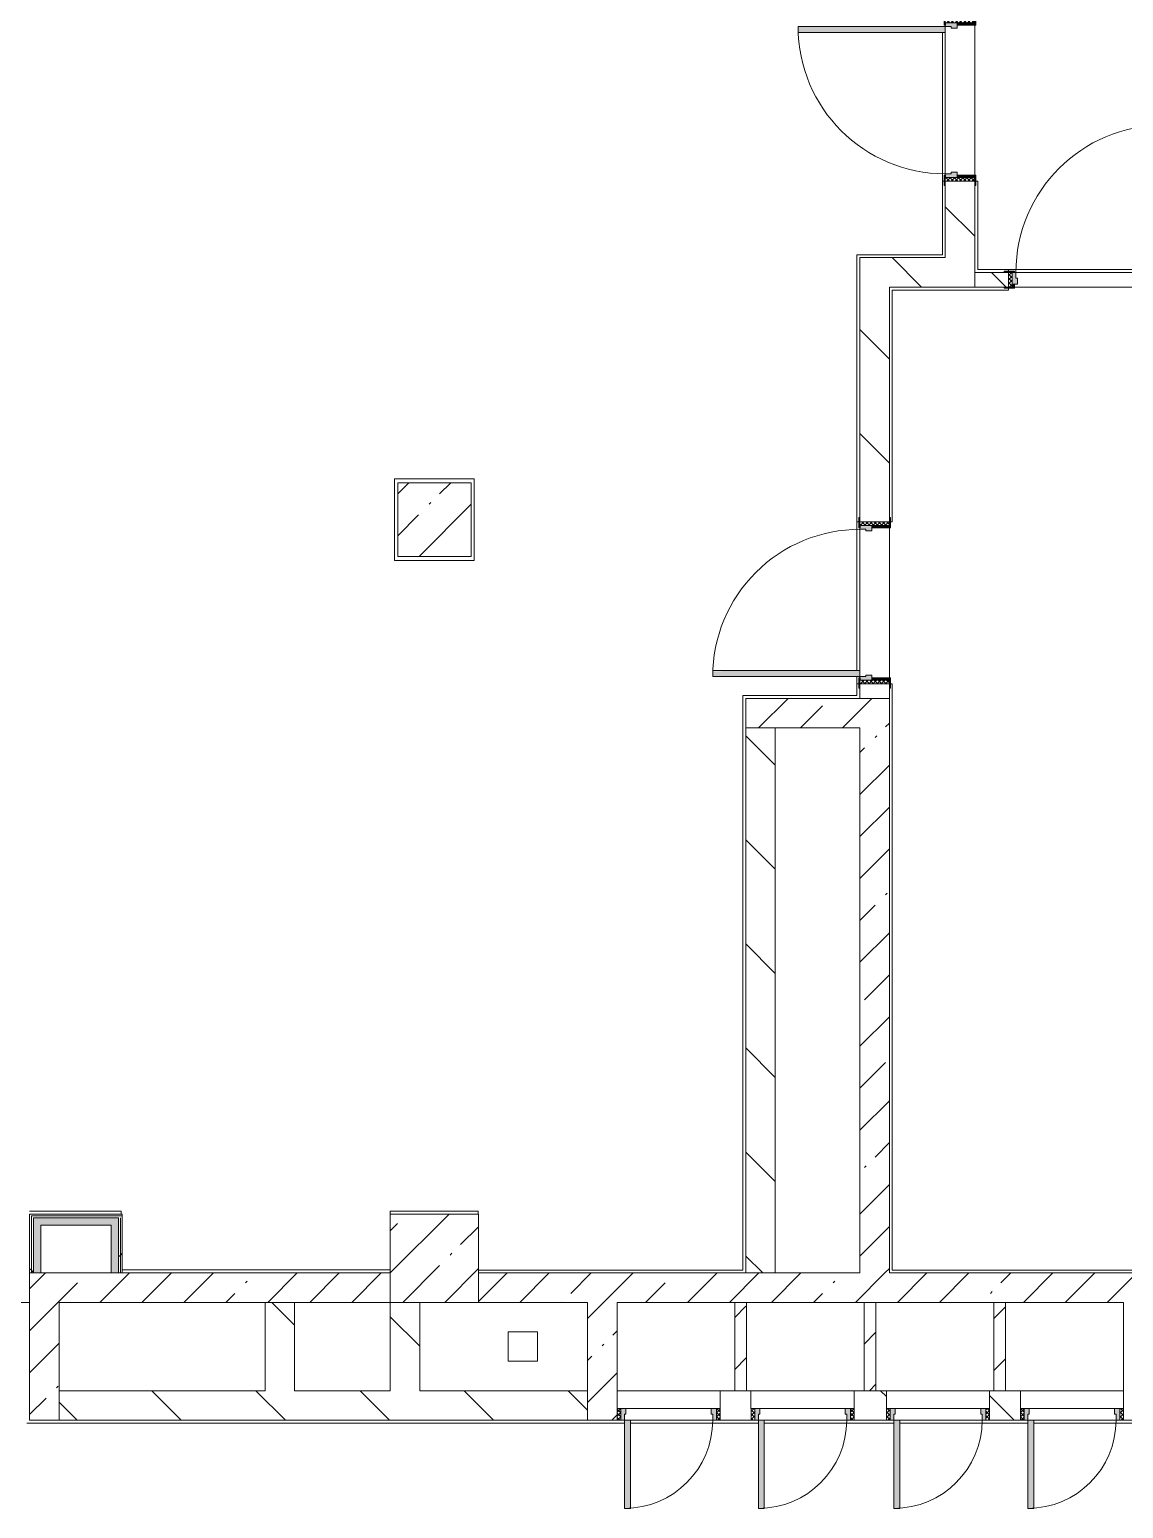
# Model space of a CAD drawing. Header units: millimetres. Extents: x -4005 to 195566, y -8553 to 29000.
# Drawn here: x 112403 to 119833, y 10300 to 20350 of the extents above; entities that cross this region are included whole.
import ezdxf

# ---------------------------------------------------------------- set-up
doc = ezdxf.new("R2010")
doc.units = ezdxf.units.MM
for name, color, linetype, lineweight, true_color in [('A-DOOR-2', 7, 'Continuous', 5, 0xaaaaaa), ('A-DOOR-3', 7, 'Continuous', 5, 0xe2e2e2), ('A-DOOR-FRAM-2', 7, 'Continuous', 5, 0xe2e2e2), ('A-DOOR-FRAM-3', 7, 'Continuous', 5, 0xaaaaaa), ('A-FLOR-2', 7, 'Continuous', 5, 0xaaaaaa), ('I-WALL-4', 7, 'Continuous', 5, 0xe7e7e7), ('I-WALL-5', 7, 'Continuous', 9, 0xe7e7e7), ('I-WALL-8', 7, 'Continuous', 5, 0x787878)]:
    doc.layers.add(name, color=color, linetype=linetype, lineweight=lineweight, true_color=true_color)
for name, color, linetype, lineweight in [('A-WALL', 7, 'Continuous', 9), ('I-WALL-6', 7, 'Continuous', 5), ('S-COLS-3', 7, 'Continuous', 5)]:
    doc.layers.add(name, color=color, linetype=linetype, lineweight=lineweight)
pattern_1 = [(45, (60693.44, 0), (-285.1231, 285.1231), []), (45, (60978.57, 0), (-285.1231, 285.1231), [504.031, -100.806, 16.764, -84.042])]
pattern_2 = [(135, (1751.41, 164.685), (-14.14214, -14.14214), []), (225, (1751.41, 164.685), (14.14214, -14.14214), [])]
pattern_3 = [(45, (-371.384, 164.685), (-14.1421, 14.1421), []), (135, (-371.384, 164.685), (-14.1421, -14.1421), [])]
pattern_4 = [(135, (60693.44, 0), (-353.5534, -353.5534), [])]
pattern_5 = [(45, (60693.44, 0), (-176.7767, 176.7767), [])]
pattern_6 = [(135, (1951.41, 164.685), (-14.14214, -14.14214), []), (225, (1951.41, 164.685), (14.14214, -14.14214), [])]
pattern_7 = [(45, (-171.384, 164.685), (-14.1421, 14.1421), []), (135, (-171.384, 164.685), (-14.1421, -14.1421), [])]
pattern_8 = [(45, (60693.44, 0), (-530.33, 530.33), []), (135, (60693.44, 0), (-530.33, -530.33), [])]

# ---------------------------------------------------------------- blocks, each defined once
blk = doc.blocks.new('BSC_Колонна _Прямоугольная - 600х600-23205375-1_4_1_птичка')
at = {"layer": 'S-COLS-3'}
h = blk.add_hatch(dxfattribs=at)
h.set_pattern_fill('FP_189', color=256, style=0, pattern_type=2)
h.set_pattern_definition([(45, (-54460, -12000), (-285.123, 285.123), []), (45, (-54174.88, -12000), (-285.123, 285.123), [504.031, -100.806, 16.764, -84.042])])
h.paths.add_polyline_path([(289, -300), (300, -300), (298, 300), (-300, 300), (-300, -300), (84, -300)])
for p, q in [((300, 300), (-300, 300)), ((-300, 300), (-300, -300)), ((300, -300), (300, 300)), ((-300, -300), (300, -300))]:
    blk.add_line(p, q, dxfattribs=at)
blk = doc.blocks.new('110_Дверь_СКБ_1Ст_Внутренняя1 - Д-12 1100x2100h_дверь в горячий цех-32113407-1_4_1_птичка')
at = {"layer": 'A-DOOR-2'}
h = blk.add_hatch(dxfattribs=at)
h.set_pattern_fill('FP_54', color=256, style=0, pattern_type=2)
h.set_pattern_definition(pattern_2)
h.paths.add_polyline_path([(537.5, -100), (562.5, -100), (562.5, 100), (537.5, 100)])
at = {"layer": 'A-DOOR-3'}
h = blk.add_hatch(color=256, dxfattribs=at)
h.paths.add_polyline_path([(-512.5, 100), (-512.5, 20), (-477.5, 20), (-477.5, 60), (-487.5, 60), (-487.5, 100), (-497.5, 100)])
h.paths.add_polyline_path([(502.5, 60), (502.5, 20), (537.5, 20), (537.5, 100), (512.5, 100), (512.5, 60)])
at = {"layer": 'A-DOOR-FRAM-2'}
for points in [[(-487.5, 120), (-487.5, 100), (-447.5, 100), (-451.7, 1100), (-487.5, 1100), (-487.5, 861.1)], [(-567.5, 108), (-567.5, 100), (-497.5, 100), (-497.5, 108), (-537.5, 108)], [(522.5, 105), (522.5, 100), (592.5, 100), (592.5, 108), (522.5, 108)], [(-512.5, -100), (-497.5, -100), (-497.5, 20), (-512.5, 20)], [(522.5, -100), (537.5, -100), (537.5, 20), (522.5, 20)], [(-567.5, -108), (-497.5, -108), (-497.5, -100), (-567.5, -100)], [(522.5, -108), (592.5, -108), (592.5, -100), (522.5, -100)]]:
    blk.add_hatch(color=256, dxfattribs=at).paths.add_polyline_path(points)
at = {"layer": 'A-DOOR-FRAM-3'}
h = blk.add_hatch(dxfattribs=at)
h.set_pattern_fill('FP_55', color=256, style=0, pattern_type=2)
h.set_pattern_definition(pattern_3)
h.paths.add_polyline_path([(-537.5, -100), (-512.5, -100), (-512.5, 100), (-537.5, 100)])
at = {"layer": 'A-DOOR-2'}
for p, q in [((-487.5, 1100), (-487.5, 100)), ((-447.5, 1100), (-487.5, 1100)), ((-447.5, 100), (-447.5, 1100)), ((-487.5, 100), (-447.5, 100))]:
    blk.add_line(p, q, dxfattribs=at)
blk.add_arc((-487.5, 100), 1000, 360, 90, dxfattribs=at)
at = {"layer": 'A-DOOR-FRAM-3'}
for p, q in [((-497.5, 108), (-567.5, 108)), ((-567.5, 108), (-567.5, 100)), ((-497.5, 100), (-497.5, 108)), ((592.5, 108), (522.5, 108)), ((522.5, 108), (522.5, 100)), ((592.5, 100), (592.5, 108)), ((-567.5, 100), (-497.5, 100)), ((-512.5, 100), (-537.5, 100)), ((-537.5, 100), (-537.5, -100)), ((-487.5, 100), (-512.5, 100)), ((-512.5, 100), (-512.5, 20)), ((-512.5, -100), (-512.5, 100)), ((-497.5, 100), (-512.5, 100)), ((-512.5, 100), (-512.5, 99)), ((-512.5, 99), (-497.5, 99)), ((-512.5, 20), (-477.5, 20)), ((-497.5, 20), (-512.5, 20)), ((-512.5, 20), (-512.5, -100)), ((-497.5, 99), (-497.5, 100)), ((-497.5, -100), (-497.5, 20)), ((-487.5, 60), (-487.5, 100)), ((-477.5, 60), (-487.5, 60)), ((-477.5, 20), (-477.5, 60)), ((512.5, 60), (502.5, 60)), ((502.5, 60), (502.5, 20)), ((502.5, 20), (537.5, 20)), ((512.5, 100), (512.5, 60)), ((537.5, 100), (512.5, 100)), ((537.5, 100), (522.5, 100)), ((522.5, 100), (522.5, 99)), ((522.5, 100), (592.5, 100)), ((522.5, 99), (537.5, 99)), ((537.5, 20), (522.5, 20)), ((522.5, 20), (522.5, -100)), ((537.5, 20), (537.5, 100)), ((562.5, 100), (537.5, 100)), ((537.5, 100), (537.5, -100)), ((537.5, 99), (537.5, 100)), ((537.5, -100), (537.5, 20)), ((562.5, -100), (562.5, 100)), ((-497.5, -100), (-567.5, -100)), ((-567.5, -100), (-567.5, -108)), ((-537.5, -100), (-512.5, -100)), ((-512.5, -100), (-497.5, -100)), ((-497.5, -108), (-497.5, -100)), ((522.5, -100), (537.5, -100)), ((592.5, -100), (522.5, -100)), ((522.5, -100), (522.5, -108)), ((537.5, -100), (562.5, -100)), ((592.5, -108), (592.5, -100)), ((-567.5, -108), (-497.5, -108)), ((522.5, -108), (592.5, -108))]:
    blk.add_line(p, q, dxfattribs=at)
blk = doc.blocks.new('110_Дверь_СКБ_1Ст_Внутренняя1 - Д-11 1100x2100h_кладовые _все__ коридор _между помещениями блока столовой__ моечные _все_-V161-1_4_1_птичка')
at = {"layer": 'A-DOOR-2'}
h = blk.add_hatch(dxfattribs=at)
h.set_pattern_fill('FP_182', color=256, style=0, pattern_type=2)
h.set_pattern_definition([(135, (1751.41, 114.685), (-14.14214, -14.14214), []), (225, (1751.41, 114.685), (14.14214, -14.14214), [])])
h.paths.add_polyline_path([(562.5, 50), (537.5, 50), (537.5, -50), (562.5, -50)])
at = {"layer": 'A-DOOR-3'}
h = blk.add_hatch(color=256, dxfattribs=at)
h.paths.add_polyline_path([(537.5, -30), (537.5, 50), (512.5, 50), (512.5, 10), (502.5, 10), (502.5, -30), (512.5, -30)])
h.paths.add_polyline_path([(-477.5, -6), (-477.5, 10), (-487.5, 10), (-487.5, 50), (-512.5, 50), (-512.5, -30), (-477.5, -30)])
at = {"layer": 'A-DOOR-FRAM-2'}
for points in [[(512.5, 70), (512.5, 1050), (472.5, 1050), (472.5, 50), (512.5, 50)], [(-497.5, 50), (-497.5, 58), (-567.5, 58), (-562.5, 50), (-512.5, 50)], [(592.5, 58), (522.5, 58), (522.5, 50), (592.5, 50)], [(-497.5, -50), (-567.5, -50), (-562.5, -58), (-497.5, -58)], [(-497.5, -30), (-512.5, -30), (-512.5, -50), (-497.5, -50)], [(537.5, -30), (522.5, -30), (522.5, -50), (537.5, -50)], [(592.5, -50), (522.5, -50), (522.5, -58), (592.5, -58)]]:
    blk.add_hatch(color=256, dxfattribs=at).paths.add_polyline_path(points)
at = {"layer": 'A-DOOR-FRAM-3'}
h = blk.add_hatch(dxfattribs=at)
h.set_pattern_fill('FP_183', color=256, style=0, pattern_type=2)
h.set_pattern_definition([(45, (-371.384, 114.685), (-14.1421, 14.1421), []), (135, (-371.384, 114.685), (-14.1421, -14.1421), [])])
h.paths.add_polyline_path([(-512.5, -50), (-512.5, 50), (-537.5, 50), (-537.5, -50)])
at = {"layer": 'A-DOOR-2'}
for p, q in [((512.5, 1050), (472.5, 1050)), ((472.5, 1050), (472.5, 50)), ((512.5, 50), (512.5, 1050)), ((472.5, 50), (512.5, 50))]:
    blk.add_line(p, q, dxfattribs=at)
blk.add_arc((512.5, 50), 1000, 90, 180, dxfattribs=at)
at = {"layer": 'A-DOOR-FRAM-3'}
for p, q in [((-497.5, 58), (-567.5, 58)), ((-567.5, 58), (-567.5, 50)), ((-567.5, 50), (-497.5, 50)), ((-512.5, 50), (-537.5, 50)), ((-537.5, 50), (-537.5, -50)), ((-487.5, 50), (-512.5, 50)), ((-512.5, 50), (-512.5, -30)), ((-512.5, -50), (-512.5, 50)), ((-497.5, 50), (-512.5, 50)), ((-512.5, 50), (-512.5, 49)), ((-512.5, 49), (-497.5, 49)), ((-497.5, 50), (-497.5, 58)), ((-497.5, 49), (-497.5, 50)), ((-487.5, 10), (-487.5, 50)), ((-477.5, 10), (-487.5, 10)), ((-477.5, -30), (-477.5, 10)), ((512.5, 10), (502.5, 10)), ((502.5, 10), (502.5, -30)), ((512.5, 50), (512.5, 10)), ((537.5, 50), (512.5, 50)), ((592.5, 58), (522.5, 58)), ((522.5, 58), (522.5, 50)), ((537.5, 50), (522.5, 50)), ((522.5, 50), (522.5, 49)), ((522.5, 50), (592.5, 50)), ((522.5, 49), (537.5, 49)), ((537.5, -30), (537.5, 50)), ((562.5, 50), (537.5, 50)), ((537.5, 50), (537.5, -50)), ((537.5, 49), (537.5, 50)), ((562.5, -50), (562.5, 50)), ((592.5, 50), (592.5, 58)), ((-497.5, -50), (-567.5, -50)), ((-567.5, -50), (-567.5, -58)), ((-567.5, -58), (-497.5, -58)), ((-537.5, -50), (-512.5, -50)), ((-512.5, -30), (-477.5, -30)), ((-497.5, -30), (-512.5, -30)), ((-512.5, -30), (-512.5, -50)), ((-512.5, -50), (-497.5, -50)), ((-497.5, -50), (-497.5, -30)), ((-497.5, -58), (-497.5, -50)), ((502.5, -30), (537.5, -30)), ((537.5, -30), (522.5, -30)), ((522.5, -30), (522.5, -50)), ((522.5, -50), (537.5, -50)), ((592.5, -50), (522.5, -50)), ((522.5, -50), (522.5, -58)), ((522.5, -58), (592.5, -58)), ((537.5, -50), (537.5, -30)), ((537.5, -50), (562.5, -50)), ((592.5, -58), (592.5, -50))]:
    blk.add_line(p, q, dxfattribs=at)
blk = doc.blocks.new('BSC_Колонна _Прямоугольная - 500х500-V176-1_4_1_птичка')
at = {"layer": 'S-COLS-3'}
h = blk.add_hatch(dxfattribs=at)
h.set_pattern_fill('FP_215', color=256, style=0, pattern_type=2)
h.set_pattern_definition([(45, (-54460, -17020), (-285.123, 285.123), []), (45, (-54174.88, -17020), (-285.123, 285.123), [504.031, -100.806, 16.764, -84.042])])
h.paths.add_polyline_path([(250, -250), (250, 250), (-250, 250), (-250, -250), (115, -250)])
for p, q in [((250, 250), (-250, 250)), ((-250, 250), (-250, -250)), ((250, -250), (250, 250)), ((-250, -250), (250, -250))]:
    blk.add_line(p, q, dxfattribs=at)
blk = doc.blocks.new('110_Дверь_СКБ_1Ст - д-18 700x2100h_Технический шкаф ЭОМ и СС-23257539-1_4_1_птичка')
at = {"layer": 'A-DOOR-2'}
h = blk.add_hatch(dxfattribs=at)
h.set_pattern_fill('FP_93', color=256, style=0, pattern_type=2)
h.set_pattern_definition(pattern_6)
h.paths.add_polyline_path([(362, 100), (337, 100), (337, 20), (362, 20)])
at = {"layer": 'A-DOOR-3'}
h = blk.add_hatch(color=256, dxfattribs=at)
h.paths.add_polyline_path([(-288, 100), (-313, 100), (-313, 20), (-278, 20), (-278, 60), (-288, 60)])
h.paths.add_polyline_path([(312, 100), (312, 60), (302, 60), (302, 20), (337, 20), (337, 100), (322, 100)])
at = {"layer": 'A-DOOR-FRAM-2'}
blk.add_hatch(color=256, dxfattribs=at).paths.add_polyline_path([(272, 700), (272, 100), (312, 100), (312, 700)])
at = {"layer": 'A-DOOR-FRAM-3'}
h = blk.add_hatch(dxfattribs=at)
h.set_pattern_fill('FP_94', color=256, style=0, pattern_type=2)
h.set_pattern_definition(pattern_7)
h.paths.add_polyline_path([(-338, 100), (-338, 20), (-313, 20), (-313, 100)])
at = {"layer": 'A-DOOR-2'}
for p, q in [((312, 700), (272, 700)), ((272, 700), (272, 100)), ((312, 100), (312, 700)), ((272, 100), (312, 100))]:
    blk.add_line(p, q, dxfattribs=at)
blk.add_arc((312, 100), 600, 90, 180, dxfattribs=at)
at = {"layer": 'A-DOOR-FRAM-3'}
for p, q in [((-313, 100), (-338, 100)), ((-338, 100), (-338, 20)), ((-338, 20), (-313, 20)), ((-288, 100), (-313, 100)), ((-313, 100), (-313, 20)), ((-313, 20), (-313, 100)), ((-313, 20), (-278, 20)), ((-288, 60), (-288, 100)), ((-288, 100), (272, 100)), ((-278, 60), (-288, 60)), ((-278, 20), (-278, 60)), ((302, 20), (-278, 20)), ((312, 60), (302, 60)), ((302, 60), (302, 20)), ((302, 20), (337, 20)), ((312, 100), (312, 60)), ((337, 100), (312, 100)), ((337, 20), (337, 100)), ((362, 100), (337, 100)), ((337, 100), (337, 20)), ((337, 20), (362, 20)), ((362, 20), (362, 100))]:
    blk.add_line(p, q, dxfattribs=at)
blk = doc.blocks.new('110_Дверь_СКБ_1Ст - д-18 700x2100h_Технический шкаф ЭОМ и СС-V191-1_4_1_птичка')
at = {"layer": 'A-DOOR-2'}
h = blk.add_hatch(dxfattribs=at)
h.set_pattern_fill('FP_93', color=256, style=0, pattern_type=2)
h.set_pattern_definition(pattern_6)
h.paths.add_polyline_path([(337, 100), (337, 20), (362, 20), (362, 100)])
at = {"layer": 'A-DOOR-3'}
h = blk.add_hatch(color=256, dxfattribs=at)
h.paths.add_polyline_path([(312, 100), (312, 60), (302, 60), (302, 20), (337, 20), (337, 100), (322, 100)])
h.paths.add_polyline_path([(-288, 100), (-313, 100), (-313, 20), (-278, 20), (-278, 60), (-288, 60)])
at = {"layer": 'A-DOOR-FRAM-2'}
blk.add_hatch(color=256, dxfattribs=at).paths.add_polyline_path([(272, 700), (272, 100), (312, 100), (312, 700)])
at = {"layer": 'A-DOOR-FRAM-3'}
h = blk.add_hatch(dxfattribs=at)
h.set_pattern_fill('FP_94', color=256, style=0, pattern_type=2)
h.set_pattern_definition(pattern_7)
h.paths.add_polyline_path([(-338, 100), (-338, 20), (-313, 20), (-313, 100)])
at = {"layer": 'A-DOOR-2'}
for p, q in [((312, 700), (272, 700)), ((272, 700), (272, 100)), ((312, 100), (312, 700)), ((272, 100), (312, 100))]:
    blk.add_line(p, q, dxfattribs=at)
blk.add_arc((312, 100), 600, 90, 180, dxfattribs=at)
at = {"layer": 'A-DOOR-FRAM-3'}
for p, q in [((-313, 100), (-338, 100)), ((-338, 100), (-338, 20)), ((-338, 20), (-313, 20)), ((-288, 100), (-313, 100)), ((-313, 100), (-313, 20)), ((-313, 20), (-313, 100)), ((-313, 20), (-278, 20)), ((-288, 60), (-288, 100)), ((-288, 100), (272, 100)), ((-278, 60), (-288, 60)), ((-278, 20), (-278, 60)), ((302, 20), (-278, 20)), ((312, 60), (302, 60)), ((302, 60), (302, 20)), ((302, 20), (337, 20)), ((312, 100), (312, 60)), ((337, 100), (312, 100)), ((337, 20), (337, 100)), ((362, 100), (337, 100)), ((337, 100), (337, 20)), ((337, 20), (362, 20)), ((362, 20), (362, 100))]:
    blk.add_line(p, q, dxfattribs=at)
blk = doc.blocks.new('110_Дверь_СКБ_1Ст_Внутренняя1 - Д-12 EIW 1100x2100h_кладовые _все__ коридор _между помещениями блока столовой__ моечные _все_-32936079-1_4_1_птичка')
at = {"layer": 'A-DOOR-2'}
h = blk.add_hatch(dxfattribs=at)
h.set_pattern_fill('FP_54', color=256, style=0, pattern_type=2)
h.set_pattern_definition(pattern_2)
h.paths.add_polyline_path([(537.5, -100), (562.5, -100), (562.5, 100), (537.5, 100)])
at = {"layer": 'A-DOOR-3'}
h = blk.add_hatch(color=256, dxfattribs=at)
h.paths.add_polyline_path([(-512.5, 20), (-477.5, 20), (-477.5, 60), (-487.5, 60), (-487.5, 100), (-512.5, 100)])
h.paths.add_polyline_path([(502.5, 44), (502.5, 20), (537.5, 20), (537.5, 100), (512.5, 100), (512.5, 60), (502.5, 60)])
at = {"layer": 'A-DOOR-FRAM-2'}
for points in [[(472.5, 120), (472.5, 100), (512.5, 100), (512.5, 1100), (472.5, 1100), (472.5, 178.7)], [(-567.5, 100), (-497.5, 100), (-497.5, 108), (-567.5, 108)], [(522.5, 100), (592.5, 100), (592.5, 108), (522.5, 108)], [(-512.5, -100), (-497.5, -100), (-497.5, 20), (-512.5, 20)], [(522.5, -100), (537.5, -100), (537.5, 20), (522.5, 20)], [(-567.5, -108), (-497.5, -108), (-497.5, -100), (-567.5, -100)], [(522.5, -108), (592.5, -108), (592.5, -100), (522.5, -100)]]:
    blk.add_hatch(color=256, dxfattribs=at).paths.add_polyline_path(points)
at = {"layer": 'A-DOOR-FRAM-3'}
h = blk.add_hatch(dxfattribs=at)
h.set_pattern_fill('FP_55', color=256, style=0, pattern_type=2)
h.set_pattern_definition(pattern_3)
h.paths.add_polyline_path([(-537.5, -100), (-512.5, -100), (-512.5, 100), (-537.5, 100)])
at = {"layer": 'A-DOOR-2'}
for p, q in [((512.5, 1100), (472.5, 1100)), ((472.5, 1100), (472.5, 100)), ((512.5, 100), (512.5, 1100)), ((472.5, 100), (512.5, 100))]:
    blk.add_line(p, q, dxfattribs=at)
blk.add_arc((512.5, 100), 1000, 90, 180, dxfattribs=at)
at = {"layer": 'A-DOOR-FRAM-3'}
for p, q in [((-497.5, 108), (-567.5, 108)), ((-567.5, 108), (-567.5, 100)), ((-497.5, 100), (-497.5, 108)), ((592.5, 108), (522.5, 108)), ((522.5, 108), (522.5, 100)), ((592.5, 100), (592.5, 108)), ((-567.5, 100), (-497.5, 100)), ((-512.5, 100), (-537.5, 100)), ((-537.5, 100), (-537.5, -100)), ((-487.5, 100), (-512.5, 100)), ((-512.5, 100), (-512.5, 20)), ((-512.5, -100), (-512.5, 100)), ((-497.5, 100), (-512.5, 100)), ((-512.5, 100), (-512.5, 99)), ((-512.5, 99), (-497.5, 99)), ((-512.5, 20), (-477.5, 20)), ((-497.5, 20), (-512.5, 20)), ((-512.5, 20), (-512.5, -100)), ((-497.5, 99), (-497.5, 100)), ((-497.5, -100), (-497.5, 20)), ((-487.5, 60), (-487.5, 100)), ((-477.5, 60), (-487.5, 60)), ((-477.5, 20), (-477.5, 60)), ((512.5, 60), (502.5, 60)), ((502.5, 60), (502.5, 20)), ((502.5, 20), (537.5, 20)), ((512.5, 100), (512.5, 60)), ((537.5, 100), (512.5, 100)), ((537.5, 100), (522.5, 100)), ((522.5, 100), (522.5, 99)), ((522.5, 100), (592.5, 100)), ((522.5, 99), (537.5, 99)), ((537.5, 20), (522.5, 20)), ((522.5, 20), (522.5, -100)), ((537.5, 20), (537.5, 100)), ((562.5, 100), (537.5, 100)), ((537.5, 100), (537.5, -100)), ((537.5, 99), (537.5, 100)), ((537.5, -100), (537.5, 20)), ((562.5, -100), (562.5, 100)), ((-497.5, -100), (-567.5, -100)), ((-567.5, -100), (-567.5, -108)), ((-537.5, -100), (-512.5, -100)), ((-512.5, -100), (-497.5, -100)), ((-497.5, -108), (-497.5, -100)), ((522.5, -100), (537.5, -100)), ((592.5, -100), (522.5, -100)), ((522.5, -100), (522.5, -108)), ((537.5, -100), (562.5, -100)), ((592.5, -108), (592.5, -100)), ((-567.5, -108), (-497.5, -108)), ((522.5, -108), (592.5, -108))]:
    blk.add_line(p, q, dxfattribs=at)

msp = doc.modelspace()

# ---------------------------------------------------------------- hatches: boundary and pattern name
at = {"layer": 'I-WALL-4'}
for points in [[(113007.3, 12225), (113007.3, 12275), (112478.4, 12275), (112478.4, 12225), (112957.3, 12225)], [(112957.3, 11900), (113007.3, 11900), (113007.3, 12225), (112957.3, 12225), (112957.3, 11921)]]:
    msp.add_hatch(color=256, dxfattribs=at).paths.add_polyline_path(points)
at = {"layer": 'I-WALL-5'}
msp.add_hatch(color=256, dxfattribs=at).paths.add_polyline_path([(112428.4, 11900), (112478.4, 11900), (112478.4, 12275), (112428.4, 12275), (112428.4, 11983.5)])
at = {"layer": 'I-WALL-6'}
h = msp.add_hatch(dxfattribs=at)
h.set_pattern_fill('FP_171', color=256, style=0, pattern_type=2)
h.set_pattern_definition(pattern_4)
h.paths.add_polyline_path([(118823.4, 18600), (118823.4, 19320), (118623.4, 19320), (118623.4, 18600)])
h.paths.add_polyline_path([(118823.4, 20420), (118823.4, 20520), (118623.4, 20520), (118623.4, 20420)])
h = msp.add_hatch(dxfattribs=at)
h.set_pattern_fill('FP_171', color=256, style=0, pattern_type=2)
h.set_pattern_definition(pattern_4)
h.paths.add_polyline_path([(118132.2, 15803.8), (118243.4, 15803.8), (118243.4, 15903.8), (118043.4, 15903.8), (118043.4, 15803.8)])
h.paths.add_polyline_path([(118243.4, 17003.8), (118243.4, 18800), (118043.4, 18800), (118043.4, 17003.8)])
h = msp.add_hatch(dxfattribs=at)
h.set_pattern_fill('FP_171', color=256, style=0, pattern_type=2)
h.set_pattern_definition(pattern_4)
h.paths.add_polyline_path([(118489.4, 18600), (118623.4, 18600), (118623.4, 18800), (118243.4, 18800), (118243.4, 18600), (118263.4, 18600)])
h = msp.add_hatch(dxfattribs=at)
h.set_pattern_fill('FP_153', color=256, style=0, pattern_type=2)
h.set_pattern_definition(pattern_1)
h.paths.add_polyline_path([(118043.4, 15603.8), (118043.4, 15803.8), (117268.7, 15803.8), (117268.7, 15603.8), (118023.4, 15603.8)])
h = msp.add_hatch(dxfattribs=at)
h.set_pattern_fill('FP_153', color=256, style=0, pattern_type=2)
h.set_pattern_definition(pattern_1)
h.paths.add_polyline_path([(118243.4, 11900), (118243.4, 15803.8), (118043.4, 15803.8), (118043.4, 11900)])
h = msp.add_hatch(dxfattribs=at)
h.set_pattern_fill('FP_171', color=256, style=0, pattern_type=2)
h.set_pattern_definition(pattern_4)
h.paths.add_polyline_path([(117268.7, 11900), (117468.7, 11900), (117468.7, 15603.8), (117268.7, 15603.8), (117268.7, 11920)])
h = msp.add_hatch(dxfattribs=at)
h.set_pattern_fill('FP_250', color=256, style=0, pattern_type=2)
h.set_pattern_definition(pattern_8)
h.paths.add_polyline_path([(112403.4, 11900), (112415.9, 11900), (112415.3, 12300), (112403.4, 12300), (112403.4, 11983.5)])
h = msp.add_hatch(dxfattribs=at)
h.set_pattern_fill('FP_250', color=256, style=0, pattern_type=2)
h.set_pattern_definition(pattern_8)
h.paths.add_polyline_path([(112415.9, 11900), (112428.4, 11900), (112423.4, 12287.5), (112415.9, 12287.5), (112415.9, 11983.5)])
h = msp.add_hatch(dxfattribs=at)
h.set_pattern_fill('FP_250', color=256, style=0, pattern_type=2)
h.set_pattern_definition(pattern_8)
h.paths.add_polyline_path([(113019.8, 11900), (113019.8, 12275), (113007.3, 12275), (113007.3, 11900)])
h = msp.add_hatch(dxfattribs=at)
h.set_pattern_fill('FP_250', color=256, style=0, pattern_type=2)
h.set_pattern_definition(pattern_8)
h.paths.add_polyline_path([(113019.8, 11900), (113032.3, 11900), (113032.3, 12275), (113019.8, 12275), (113019.8, 11921)])
h = msp.add_hatch(dxfattribs=at)
h.set_pattern_fill('FP_153', color=256, style=0, pattern_type=2)
h.set_pattern_definition(pattern_1)
h.paths.add_polyline_path([(117272.7, 11700), (120853.4, 11700), (120853.4, 11900), (115453.4, 11900), (115455.1, 11700), (117268.7, 11700)])
h.paths.add_polyline_path([(112603.4, 11700), (114853.4, 11700), (114853.4, 11900), (112403.4, 11900), (112403.4, 11700)])
h = msp.add_hatch(dxfattribs=at)
h.set_pattern_fill('FP_153', color=256, style=0, pattern_type=2)
h.set_pattern_definition(pattern_1)
h.paths.add_polyline_path([(112472.4, 10900), (112603.4, 10900), (112603.4, 11700), (112403.4, 11700), (112403.4, 10900)])
h = msp.add_hatch(dxfattribs=at)
h.set_pattern_fill('FP_171', color=256, style=0, pattern_type=2)
h.set_pattern_definition(pattern_4)
h.paths.add_polyline_path([(114203.4, 11100), (114203.4, 11700), (114003.4, 11700), (114003.4, 11100)])
h = msp.add_hatch(dxfattribs=at)
h.set_pattern_fill('FP_171', color=256, style=0, pattern_type=2)
h.set_pattern_definition(pattern_4)
h.paths.add_polyline_path([(115053.4, 11100), (115053.4, 11700), (114853.4, 11700), (114853.4, 11100)])
h = msp.add_hatch(dxfattribs=at)
h.set_pattern_fill('FP_153', color=256, style=0, pattern_type=2)
h.set_pattern_definition(pattern_1)
h.paths.add_polyline_path([(116391.8, 10900), (116393.4, 10900), (116391.8, 11700), (116193.4, 11700), (116193.4, 10900), (116346.1, 10900)])
h = msp.add_hatch(dxfattribs=at)
h.set_pattern_fill('FP_170', color=256, style=0, pattern_type=2)
h.set_pattern_definition(pattern_5)
h.paths.add_polyline_path([(117192.7, 11100), (117272.7, 11100), (117268.7, 11700), (117192.7, 11700), (117192.7, 11290.1)])
h = msp.add_hatch(dxfattribs=at)
h.set_pattern_fill('FP_170', color=256, style=0, pattern_type=2)
h.set_pattern_definition(pattern_5)
h.paths.add_polyline_path([(118072.7, 11100), (118152.7, 11100), (118152.7, 11700), (118072.7, 11700), (118072.7, 11283.5)])
h = msp.add_hatch(dxfattribs=at)
h.set_pattern_fill('FP_170', color=256, style=0, pattern_type=2)
h.set_pattern_definition(pattern_5)
h.paths.add_polyline_path([(118952.7, 11100), (119032.7, 11100), (119032.7, 11700), (118952.7, 11700), (118952.7, 11277)])
h = msp.add_hatch(dxfattribs=at)
h.set_pattern_fill('FP_171', color=256, style=0, pattern_type=2)
h.set_pattern_definition(pattern_4)
h.paths.add_polyline_path([(117303.4, 10900), (117303.4, 11100), (117093.4, 11100), (117093.4, 10900), (117272.7, 10900)])
h.paths.add_polyline_path([(119032.7, 10900), (119133.4, 10900), (119133.4, 11100), (118923.4, 11100), (118923.4, 10900), (118952.7, 10900)])
h.paths.add_polyline_path([(116193.4, 10900), (116193.4, 11100), (112603.4, 11100), (112603.4, 10900), (115653.4, 10900)])
h.paths.add_polyline_path([(118152.7, 10900), (118223.4, 10900), (118223.4, 11100), (118003.4, 11100), (118003.4, 10900), (118072.7, 10900)])
at = {"layer": 'I-WALL-8'}
h = msp.add_hatch(dxfattribs=at)
h.set_pattern_fill('FP_179', color=256, style=0, pattern_type=2)
h.set_pattern_definition([(135, (60693.44, 0), (-377.1708, -377.1708), [533.4, -88.9, 17.78, -88.9]), (135, (60693.44, 376.94), (-377.1708, -377.1708), []), (50, (60693.44, 0), (637.6445, -55.7866), [66.675, -733.425]), (355, (60693.44, 0), (-123.3494, 668.699), [53.34, -586.74]), (100.451, (60746.6, -4.65), (514.299, 612.908), [56.665, -623.315]), (46.184, (60693.44, 177.8), (948.776, -147.15), [100.012, -1100.137]), (96.636, (60772.5, 165.5), (830.909, 865.997), [84.998, -934.973]), (351.184, (60693.4, 177.8), (830.918, 865.988), [80.01, -880.11]), (21, (60782.34, 133.35), (530.6506, -357.9283), [66.675, -733.425]), (326, (60782.34, 133.35), (216.308, 644.6585), [53.34, -586.74]), (71.451, (60826.57, 103.5), (746.9596, 286.7243), [56.665, -623.315]), (37.5, (60693.44, 0), (10.8105, 295.9426), [16.764, -562.864, 16.764, -578.866, -588.962]), (37.5, (60693.44, 0), (10.8105, 295.9426), [-1175.258, 16.764, -572.198]), (7.5, (60693.44, 0), (233.8692, 350.6318), [16.764, -322.834, 16.764, -549.529, -224.472]), (7.5, (60693.44, 0), (233.8692, 350.6318), [-905.891, 16.764, -207.708]), (327.5, (60495.2, 0), (474.5678, -20.0513), [16.764, -205.486, 16.764, -676.656, -920.115]), (327.5, (60495.2, 0), (474.5678, -20.0513), [-915.67, 16.764, -903.351]), (317.5, (60406.3, 0), (518.4522, 88.9934), [16.764, -272.161, 16.764, -443.738, -653.415]), (317.5, (60406.3, 0), (518.4522, 88.9934), [-749.427, 16.764, -636.651])])
h.paths.add_polyline_path([(120183.4, 18600), (121303.4, 18600), (121303.4, 18700), (120153.4, 18700), (120153.4, 18600)])
h.paths.add_polyline_path([(118843.4, 18600), (119053.4, 18600), (119053.4, 18700), (118823.4, 18700), (118823.4, 18600)])

# ---------------------------------------------------------------- linework, layer by layer
at = {"layer": 'A-FLOR-2'}
for p, q in [((118603.4, 20330), (118603.4, 18820)), ((118603.4, 19320), (118615.4, 19320)), ((118831.4, 19320), (118843.4, 19320)), ((118843.4, 19320), (118843.4, 18720)), ((118023.4, 18820), (118603.4, 18820)), ((118023.4, 18820), (118023.4, 15993.8)), ((120063.4, 18720), (118843.4, 18720)), ((119053.4, 18720), (119053.4, 18708)), ((119053.4, 18580), (118263.4, 18580)), ((118263.4, 18580), (118263.4, 17003.8)), ((119053.4, 18592), (119053.4, 18580)), ((114882.4, 16742), (114882.4, 17298)), ((114882.4, 17298), (115423.4, 17298)), ((115423.4, 17298), (115423.4, 16742)), ((118035.4, 17003.8), (118023.4, 17003.8)), ((118263.4, 17003.8), (118251.4, 17003.8)), ((115423.4, 16742), (114882.4, 16742)), ((118023.4, 15953.8), (118023.4, 15823.8)), ((118023.4, 15903.8), (118035.4, 15903.8)), ((118251.4, 15903.8), (118263.4, 15903.8)), ((118263.4, 15903.8), (118263.4, 11920)), ((117248.7, 11920), (117248.7, 15823.8)), ((117248.7, 15823.8), (118023.4, 15823.8)), ((112402.4, 12320), (113025.9, 12320)), ((113025.9, 12320), (113025.9, 12300)), ((114853.4, 12300), (114853.4, 12320)), ((114853.4, 12320), (115451.2, 12320)), ((115451.2, 12320), (115451.2, 12300)), ((113031.5, 11921), (114853.4, 11921)), ((115453.4, 11920), (117248.7, 11920)), ((118263.4, 11920), (120833.4, 11920)), ((115653.4, 11500), (115853.4, 11500)), ((115653.4, 11300), (115653.4, 11500)), ((115853.4, 11500), (115853.4, 11300)), ((115853.4, 11300), (115653.4, 11300)), ((116443.4, 10880), (112383.4, 10880)), ((117353.4, 10880), (116483.4, 10880)), ((118273.4, 10880), (117393.4, 10880)), ((119183.4, 10880), (118313.4, 10880)), ((122073.4, 10880), (119223.4, 10880))]:
    msp.add_line(p, q, dxfattribs=at)
at = {"layer": 'A-WALL'}
for p, q in [((117468.7, 15603.8), (117268.7, 15603.8)), ((112415.9, 11900), (112415.9, 12287.5)), ((113032.3, 12287.5), (112415.9, 12287.5)), ((112428.4, 11900), (112428.4, 12275)), ((113007.3, 12275), (112428.4, 12275)), ((113007.3, 11900), (113007.3, 12275)), ((113019.8, 11900), (113019.8, 12275)), ((112403.4, 11700), (112403.4, 11900)), ((117268.7, 11900), (117468.7, 11900)), ((114203.4, 11700), (114003.4, 11700)), ((117272.7, 11700), (117192.7, 11700)), ((118152.7, 11700), (118072.7, 11700)), ((119032.7, 11700), (118952.7, 11700)), ((112603.4, 11100), (112603.4, 10900)), ((116193.4, 11100), (116193.4, 10900)), ((117192.7, 11100), (117272.7, 11100)), ((118072.7, 11100), (118152.7, 11100)), ((118952.7, 11100), (119032.7, 11100))]:
    msp.add_line(p, q, dxfattribs=at)
at = {"layer": 'I-WALL-6'}
for p, q in [((118623.4, 19370), (118623.4, 20330)), ((118823.4, 20380), (118823.4, 19360)), ((118623.4, 19290), (118623.4, 18800)), ((118823.4, 18600), (118823.4, 19290)), ((118043.4, 18800), (118043.4, 17033.8)), ((118623.4, 18800), (118043.4, 18800)), ((119023.4, 18700), (118823.4, 18700)), ((119103.4, 18700), (120063.4, 18700)), ((118243.4, 17033.8), (118243.4, 18600)), ((118243.4, 18600), (119023.4, 18600)), ((120113.4, 18600), (119093.4, 18600)), ((118043.4, 15993.8), (118043.4, 16953.8)), ((118243.4, 16963.8), (118243.4, 15943.8)), ((117268.7, 15803.8), (117268.7, 11900)), ((117268.7, 15803.8), (118243.4, 15803.8)), ((118043.4, 15873.8), (118043.4, 15803.8)), ((118243.4, 15803.8), (118243.4, 15873.8)), ((118243.4, 11900), (118243.4, 15803.8)), ((117468.7, 15603.8), (118043.4, 15603.8)), ((117468.7, 11900), (117468.7, 15603.8)), ((118043.4, 15603.8), (118043.4, 11900)), ((112403.4, 12300), (112403.4, 11900)), ((113032.3, 12300), (112403.4, 12300)), ((113032.3, 11900), (113032.3, 12300)), ((112478.4, 11900), (112478.4, 12225)), ((112478.4, 12225), (112957.3, 12225)), ((112957.3, 12225), (112957.3, 11900)), ((112403.4, 11900), (112402.4, 11900)), ((114853.4, 11900), (112403.4, 11900)), ((112403.4, 11900), (112478.4, 11900)), ((112957.3, 11900), (113032.3, 11900)), ((117268.7, 11900), (115453.4, 11900)), ((118043.4, 11900), (117468.7, 11900)), ((120853.4, 11900), (118243.4, 11900)), ((112403.4, 11700), (111309.4, 11700)), ((112403.4, 11700), (112403.4, 10900)), ((112603.4, 11700), (114003.4, 11700)), ((112603.4, 11100), (112603.4, 11700)), ((114003.4, 11700), (114003.4, 11100)), ((114203.4, 11700), (114853.4, 11700)), ((114203.4, 11100), (114203.4, 11700)), ((114853.4, 11700), (114853.4, 11100)), ((115053.4, 11100), (115053.4, 11700)), ((115453.4, 11700), (116193.4, 11700)), ((116193.4, 11700), (116193.4, 11100)), ((116393.4, 11700), (117192.7, 11700)), ((116393.4, 10980), (116393.4, 11700)), ((117192.7, 11700), (117192.7, 11100)), ((117272.7, 11700), (118072.7, 11700)), ((117272.7, 11100), (117272.7, 11700)), ((118072.7, 11700), (118072.7, 11100)), ((118152.7, 11700), (118952.7, 11700)), ((118152.7, 11100), (118152.7, 11700)), ((118952.7, 11700), (118952.7, 11100)), ((119032.7, 11700), (119833.4, 11700)), ((119032.7, 11100), (119032.7, 11700)), ((119833.4, 11700), (119833.4, 10980)), ((114003.4, 11100), (112603.4, 11100)), ((114853.4, 11100), (114203.4, 11100)), ((116193.4, 11100), (115053.4, 11100)), ((116393.4, 11100), (117192.7, 11100)), ((117093.4, 11100), (117093.4, 10980)), ((117272.7, 11100), (118072.7, 11100)), ((117303.4, 10980), (117303.4, 11100)), ((118003.4, 11100), (118003.4, 10980)), ((118152.7, 11100), (118952.7, 11100)), ((118223.4, 10980), (118223.4, 11100)), ((118923.4, 11100), (118923.4, 10980)), ((119032.7, 11100), (119833.4, 11100)), ((119133.4, 10980), (119133.4, 11100)), ((112403.4, 10900), (116393.4, 10900)), ((117093.4, 10900), (117303.4, 10900)), ((118003.4, 10900), (118223.4, 10900)), ((118923.4, 10900), (119133.4, 10900)), ((119833.4, 10900), (122053.4, 10900))]:
    msp.add_line(p, q, dxfattribs=at)

# ---------------------------------------------------------------- block references
at = {"layer": 'A-DOOR-2'}
for name, p, rotation in [('110_Дверь_СКБ_1Ст_Внутренняя1 - Д-12 EIW 1100x2100h_кладовые _все__ коридор _между помещениями блока столовой__ моечные _все_-32936079-1_4_1_птичка', (118723.4, 19857.5), 89.99999999999991), ('110_Дверь_СКБ_1Ст_Внутренняя1 - Д-12 1100x2100h_дверь в горячий цех-32113407-1_4_1_птичка', (118143.4, 16441.3), 89.99999999999991), ('110_Дверь_СКБ_1Ст - д-18 700x2100h_Технический шкаф ЭОМ и СС-23257539-1_4_1_птичка', (116755.9, 11000), 180), ('110_Дверь_СКБ_1Ст - д-18 700x2100h_Технический шкаф ЭОМ и СС-23257539-1_4_1_птичка', (117665.9, 11000), 180), ('110_Дверь_СКБ_1Ст - д-18 700x2100h_Технический шкаф ЭОМ и СС-V191-1_4_1_птичка', (118585.9, 11000), 180), ('110_Дверь_СКБ_1Ст - д-18 700x2100h_Технический шкаф ЭОМ и СС-V191-1_4_1_птичка', (119495.9, 11000), 180)]:
    msp.add_blockref(name, p, dxfattribs=dict(at, rotation=rotation))
msp.add_blockref('110_Дверь_СКБ_1Ст_Внутренняя1 - Д-11 1100x2100h_кладовые _все__ коридор _между помещениями блока столовой__ моечные _все_-V161-1_4_1_птичка', (119590.9, 18650), dxfattribs=at)
at = {"layer": 'S-COLS-3'}
for name, p in [('BSC_Колонна _Прямоугольная - 500х500-V176-1_4_1_птичка', (115153.4, 17020)), ('BSC_Колонна _Прямоугольная - 600х600-23205375-1_4_1_птичка', (115153.4, 12000))]:
    msp.add_blockref(name, p, dxfattribs=at)

doc.saveas('drawing.dxf')
